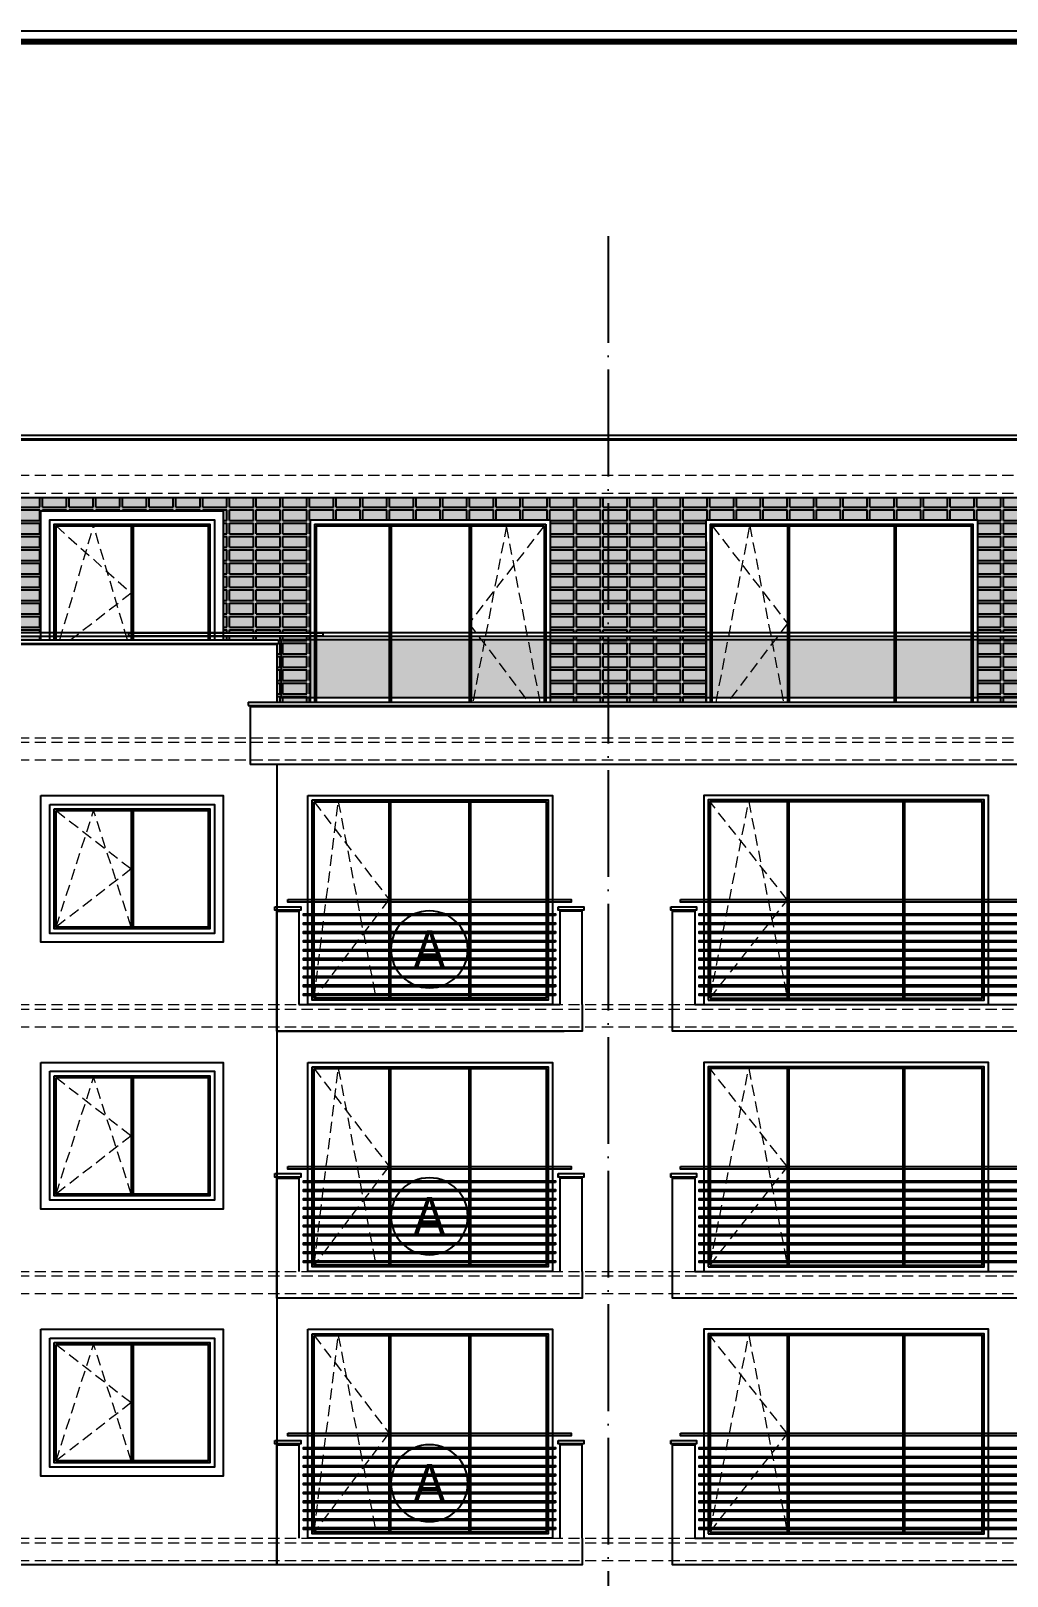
# Model space of a CAD drawing. Extents: x 9615146 to 9672346, y 4699603 to 4705703.
# Drawn here: x 9625130 to 9626227, y 4700866 to 4702603 of the extents above; entities that cross this region are included whole.
import ezdxf
from ezdxf.enums import TextEntityAlignment as Align

# ---------------------------------------------------------------- set-up
doc = ezdxf.new("R2010")
doc.units = 0
doc.header["$LTSCALE"] = 0.5
doc.header["$MEASUREMENT"] = 0
doc.linetypes.add('ACAD_ISO04W100', pattern=[30, 24, -3, 0, -3])
doc.linetypes.add('DASHED', pattern=[0.75, 0.5, -0.25])
for name, color, linetype in [('_axis', 1, 'ACAD_ISO04W100'), ('_hatch', 9, 'CONTINUOUS'), ('_hatch_construction', 252, 'CONTINUOUS'), ('_table', 3, 'CONTINUOUS'), ('_text_spesif_window', 41, 'CONTINUOUS'), ('_view', 3, 'CONTINUOUS'), ('fasadi', 147, 'CONTINUOUS')]:
    doc.layers.add(name, color=color, linetype=linetype)
doc.layers.add('_punk', color=8, linetype='DASHED', lineweight=9)
doc.styles.add('HEB1', font='', dxfattribs={"width": 0.8, "oblique": 17})
doc.styles.add('POMESHTENIA', font='arial.ttf', dxfattribs={"width": 0.9})
doc.styles.get('HEB1').set_extended_font_data('HebarU Cyr')
pattern_1 = [(0, (857.4348, 0), (1.5625, 3.125), [0, -3.125])]
pattern_2 = [(0, (3, 0), (30, 15), [27, -3]), (0, (3, 3), (30, 15), [27, -3]), (90, (3, 3), (-30, 15), [12, -3]), (90, (0, 3), (-30, 15), [12, -3])]

# ---------------------------------------------------------------- blocks, each defined once
blk = doc.blocks.new('fghfdg')
at = {"layer": '_text_spesif_window'}
blk.add_circle((0, 0), 18, dxfattribs=at)
at = {"layer": '_text_spesif_window', "style": 'HEB1', "text_generation_flag": 6, "width": 0.8}
blk.add_attdef('A', text='', height=18, rotation=180, dxfattribs=at).set_placement((0, -9.23), align=Align.CENTER)

msp = doc.modelspace()

# ---------------------------------------------------------------- hatches: boundary and pattern name
at = {"layer": '_hatch', "ltscale": 30, "true_color": 0xb97b1d}
h = msp.add_hatch(color=32, dxfattribs=at)
h.dxf.hatch_style = 1
h.paths.add_polyline_path([(9624896.22, 4702063.84), (9625026.22, 4702063.84), (9625026.22, 4701926.84), (9625088.72, 4701926.84), (9625088.72, 4702078.84), (9624836.22, 4702078.84), (9624836.22, 4701926.84), (9624896.22, 4701926.84)])
h.paths.add_polyline_path([(9625141.22, 4702063.84), (9625346.22, 4702063.84), (9625346.22, 4701926.84), (9625443.72, 4701926.84), (9625443.72, 4702053.84), (9625713.72, 4702053.84), (9625713.72, 4701926.84), (9625778.72, 4701926.84), (9625778.72, 4702078.84), (9625088.72, 4702078.84), (9625088.72, 4701926.84), (9625141.22, 4701926.84)])
h.paths.add_polyline_path([(9625778.72, 4701922.84), (9625713.72, 4701922.84), (9625713.72, 4701918.84), (9625778.72, 4701918.84)])
h.paths.add_polyline_path([(9625778.72, 4701918.84), (9625713.72, 4701918.84), (9625713.72, 4701853.84), (9625778.72, 4701853.84)])
h.paths.add_polyline_path([(9625778.72, 4701853.84), (9625713.72, 4701853.84), (9625713.72, 4701848.84), (9625778.72, 4701848.84)])
h.paths.add_polyline_path([(9625443.72, 4701922.84), (9625346.22, 4701922.84), (9625346.22, 4701918.84), (9625408.22, 4701918.84), (9625408.22, 4701914.84), (9625088.72, 4701914.84), (9625088.72, 4701913.84), (9625406.22, 4701913.84), (9625406.22, 4701848.84), (9625443.72, 4701848.84), (9625443.72, 4701853.84), (9625411.22, 4701853.84), (9625411.22, 4701918.84), (9625443.72, 4701918.84)])
h.paths.add_polyline_path([(9625443.72, 4701918.84), (9625411.22, 4701918.84), (9625411.22, 4701853.84), (9625443.72, 4701853.84)], flags=17)
h.paths.add_polyline_path([(9625088.72, 4701922.84), (9625026.22, 4701922.84), (9625026.22, 4701918.84), (9625088.72, 4701918.84)])
h.paths.add_polyline_path([(9625141.22, 4701922.84), (9625088.72, 4701922.84), (9625088.72, 4701918.84), (9625141.22, 4701918.84)])
h.paths.add_polyline_path([(9625088.72, 4701914.84), (9624839.22, 4701914.84), (9624839.22, 4701918.84), (9624896.22, 4701918.84), (9624896.22, 4701922.84), (9624836.22, 4701922.84), (9624836.22, 4701888.84), (9624841.22, 4701888.84), (9624841.22, 4701913.84), (9625088.72, 4701913.84)])
h = msp.add_hatch(color=32, dxfattribs=at)
h.dxf.hatch_style = 1
h.paths.add_polyline_path([(9625888.72, 4702053.84), (9626193.72, 4702053.84), (9626193.72, 4701926.84), (9626288.72, 4701926.84), (9626288.72, 4702078.84), (9625778.72, 4702078.84), (9625778.72, 4701926.84), (9625888.72, 4701926.84)])
h.paths.add_polyline_path([(9626383.72, 4702053.84), (9626688.72, 4702053.84), (9626688.72, 4701926.84), (9626798.72, 4701926.84), (9626798.72, 4702078.84), (9626288.72, 4702078.84), (9626288.72, 4701926.84), (9626383.72, 4701926.84)])
h.paths.add_polyline_path([(9626798.72, 4701918.84), (9626688.72, 4701918.84), (9626688.72, 4701853.84), (9626798.72, 4701853.84)])
h.paths.add_polyline_path([(9626383.72, 4701918.84), (9626288.72, 4701918.84), (9626288.72, 4701853.84), (9626383.72, 4701853.84)])
h.paths.add_polyline_path([(9626288.72, 4701918.84), (9626193.72, 4701918.84), (9626193.72, 4701853.84), (9626288.72, 4701853.84)])
h.paths.add_polyline_path([(9625888.72, 4701918.84), (9625778.72, 4701918.84), (9625778.72, 4701853.84), (9625888.72, 4701853.84)])
h.paths.add_polyline_path([(9625888.72, 4701853.84), (9625778.72, 4701853.84), (9625778.72, 4701848.84), (9625888.72, 4701848.84)])
h.paths.add_polyline_path([(9625888.72, 4701922.84), (9625778.72, 4701922.84), (9625778.72, 4701918.84), (9625888.72, 4701918.84)])
h.paths.add_polyline_path([(9626288.72, 4701922.84), (9626193.72, 4701922.84), (9626193.72, 4701918.84), (9626288.72, 4701918.84)])
h.paths.add_polyline_path([(9626288.72, 4701853.84), (9626193.72, 4701853.84), (9626193.72, 4701848.84), (9626288.72, 4701848.84)])
h.paths.add_polyline_path([(9626383.72, 4701922.84), (9626288.72, 4701922.84), (9626288.72, 4701918.84), (9626383.72, 4701918.84)])
h.paths.add_polyline_path([(9626383.72, 4701853.84), (9626288.72, 4701853.84), (9626288.72, 4701848.84), (9626383.72, 4701848.84)])
h.paths.add_polyline_path([(9626798.72, 4701922.84), (9626688.72, 4701922.84), (9626688.72, 4701918.84), (9626798.72, 4701918.84)])
h.paths.add_polyline_path([(9626798.72, 4701853.84), (9626688.72, 4701853.84), (9626688.72, 4701848.84), (9626798.72, 4701848.84)])
at = {"layer": '_hatch_construction', "ltscale": 40}
h = msp.add_hatch(dxfattribs=at)
h.set_pattern_fill('EGGCRATE', color=250, scale=30, style=0, pattern_type=2)
h.set_pattern_definition(pattern_2)
h.paths.add_polyline_path([(9624896.22, 4702063.84), (9625026.22, 4702063.84), (9625026.22, 4701926.84), (9625088.72, 4701926.84), (9625088.72, 4702078.84), (9624836.22, 4702078.84), (9624836.22, 4701926.84), (9624896.22, 4701926.84)])
h.paths.add_polyline_path([(9625141.22, 4702063.84), (9625346.22, 4702063.84), (9625346.22, 4701926.84), (9625443.72, 4701926.84), (9625443.72, 4702053.84), (9625713.72, 4702053.84), (9625713.72, 4701926.84), (9625778.72, 4701926.84), (9625778.72, 4702078.84), (9625088.72, 4702078.84), (9625088.72, 4701926.84), (9625141.22, 4701926.84)])
h.paths.add_polyline_path([(9625778.72, 4701922.84), (9625713.72, 4701922.84), (9625713.72, 4701918.84), (9625778.72, 4701918.84)])
h.paths.add_polyline_path([(9625778.72, 4701918.84), (9625713.72, 4701918.84), (9625713.72, 4701853.84), (9625778.72, 4701853.84)])
h.paths.add_polyline_path([(9625778.72, 4701853.84), (9625713.72, 4701853.84), (9625713.72, 4701848.84), (9625778.72, 4701848.84)])
h.paths.add_polyline_path([(9625443.72, 4701922.84), (9625346.22, 4701922.84), (9625346.22, 4701918.84), (9625408.22, 4701918.84), (9625408.22, 4701914.84), (9625088.72, 4701914.84), (9625088.72, 4701913.84), (9625406.22, 4701913.84), (9625406.22, 4701848.84), (9625443.72, 4701848.84), (9625443.72, 4701853.84), (9625411.22, 4701853.84), (9625411.22, 4701918.84), (9625443.72, 4701918.84)])
h.paths.add_polyline_path([(9625443.72, 4701918.84), (9625411.22, 4701918.84), (9625411.22, 4701853.84), (9625443.72, 4701853.84)], flags=17)
h.paths.add_polyline_path([(9625088.72, 4701922.84), (9625026.22, 4701922.84), (9625026.22, 4701918.84), (9625088.72, 4701918.84)])
h.paths.add_polyline_path([(9625141.22, 4701922.84), (9625088.72, 4701922.84), (9625088.72, 4701918.84), (9625141.22, 4701918.84)])
h.paths.add_polyline_path([(9625088.72, 4701914.84), (9624839.22, 4701914.84), (9624839.22, 4701918.84), (9624896.22, 4701918.84), (9624896.22, 4701922.84), (9624836.22, 4701922.84), (9624836.22, 4701888.84), (9624841.22, 4701888.84), (9624841.22, 4701913.84), (9625088.72, 4701913.84)])
h = msp.add_hatch(dxfattribs=at)
h.set_pattern_fill('EGGCRATE', color=250, scale=30, style=0, pattern_type=2)
h.set_pattern_definition(pattern_2)
h.paths.add_polyline_path([(9625888.72, 4702053.84), (9626193.72, 4702053.84), (9626193.72, 4701926.84), (9626288.72, 4701926.84), (9626288.72, 4702078.84), (9625778.72, 4702078.84), (9625778.72, 4701926.84), (9625888.72, 4701926.84)])
h.paths.add_polyline_path([(9626383.72, 4702053.84), (9626688.72, 4702053.84), (9626688.72, 4701926.84), (9626798.72, 4701926.84), (9626798.72, 4702078.84), (9626288.72, 4702078.84), (9626288.72, 4701926.84), (9626383.72, 4701926.84)])
h.paths.add_polyline_path([(9626798.72, 4701918.84), (9626688.72, 4701918.84), (9626688.72, 4701853.84), (9626798.72, 4701853.84)])
h.paths.add_polyline_path([(9626383.72, 4701918.84), (9626288.72, 4701918.84), (9626288.72, 4701853.84), (9626383.72, 4701853.84)])
h.paths.add_polyline_path([(9626288.72, 4701918.84), (9626193.72, 4701918.84), (9626193.72, 4701853.84), (9626288.72, 4701853.84)])
h.paths.add_polyline_path([(9625888.72, 4701918.84), (9625778.72, 4701918.84), (9625778.72, 4701853.84), (9625888.72, 4701853.84)])
h.paths.add_polyline_path([(9625888.72, 4701853.84), (9625778.72, 4701853.84), (9625778.72, 4701848.84), (9625888.72, 4701848.84)])
h.paths.add_polyline_path([(9625888.72, 4701922.84), (9625778.72, 4701922.84), (9625778.72, 4701918.84), (9625888.72, 4701918.84)])
h.paths.add_polyline_path([(9626288.72, 4701922.84), (9626193.72, 4701922.84), (9626193.72, 4701918.84), (9626288.72, 4701918.84)])
h.paths.add_polyline_path([(9626288.72, 4701853.84), (9626193.72, 4701853.84), (9626193.72, 4701848.84), (9626288.72, 4701848.84)])
h.paths.add_polyline_path([(9626383.72, 4701922.84), (9626288.72, 4701922.84), (9626288.72, 4701918.84), (9626383.72, 4701918.84)])
h.paths.add_polyline_path([(9626383.72, 4701853.84), (9626288.72, 4701853.84), (9626288.72, 4701848.84), (9626383.72, 4701848.84)])
h.paths.add_polyline_path([(9626798.72, 4701922.84), (9626688.72, 4701922.84), (9626688.72, 4701918.84), (9626798.72, 4701918.84)])
h.paths.add_polyline_path([(9626798.72, 4701853.84), (9626688.72, 4701853.84), (9626688.72, 4701848.84), (9626798.72, 4701848.84)])
h = msp.add_hatch(dxfattribs=at)
h.set_pattern_fill('DOTS', color=250, scale=50, style=0)
h.set_pattern_definition(pattern_1)
h.paths.add_polyline_path([(9625778.72, 4701853.84), (9625778.72, 4701918.84), (9625411.22, 4701918.84), (9625411.22, 4701853.84)])
h = msp.add_hatch(dxfattribs=at)
h.set_pattern_fill('DOTS', color=250, scale=50, style=0)
h.set_pattern_definition(pattern_1)
h.paths.add_polyline_path([(9626288.72, 4701853.84), (9626288.72, 4701918.84), (9625778.72, 4701918.84), (9625778.72, 4701853.84)])

# ---------------------------------------------------------------- linework, layer by layer
at = {"layer": '_axis', "ltscale": 10}
msp.add_line((9625778.72, 4702372.71), (9625778.72, 4699845.26), dxfattribs=at)
at = {"layer": '_hatch_construction', "color": 251, "ltscale": 40}
for p, q in [((9624789.22, 4702148.84), (9627424.22, 4702148.84)), ((9624789.22, 4702144.84), (9627424.22, 4702144.84)), ((9624791.22, 4702143.84), (9627426.22, 4702143.84)), ((9624791.22, 4702078.84), (9627426.22, 4702078.84)), ((9625242.72, 4702046.84), (9625242.72, 4701918.84)), ((9625244.72, 4702046.84), (9625244.72, 4701918.84)), ((9624839.22, 4701918.84), (9625408.22, 4701918.84)), ((9624839.22, 4701914.84), (9625408.22, 4701914.84)), ((9624841.22, 4701913.84), (9625406.22, 4701913.84)), ((9625374.22, 4701848.84), (9625374.22, 4701844.84)), ((9625374.22, 4701848.84), (9627216.22, 4701848.84)), ((9625374.22, 4701844.84), (9627216.22, 4701844.84)), ((9625376.22, 4701843.84), (9625376.22, 4701778.84)), ((9625376.22, 4701843.84), (9627216.22, 4701843.84)), ((9627216.22, 4701778.84), (9625376.22, 4701778.84)), ((9625406.22, 4701778.84), (9625406.22, 4700878.84)), ((9625532.22, 4701738.84), (9625532.22, 4701515.84)), ((9625534.22, 4701738.84), (9625534.22, 4701515.84)), ((9625622.22, 4701738.84), (9625622.22, 4701515.84)), ((9625624.22, 4701738.84), (9625624.22, 4701515.84)), ((9625242.72, 4701726.84), (9625242.72, 4701595.84)), ((9625244.72, 4701726.84), (9625244.72, 4701595.84)), ((9625980.22, 4701515.84), (9625980.22, 4701736.84)), ((9625982.22, 4701515.84), (9625982.22, 4701736.84)), ((9626110.22, 4701515.84), (9626110.22, 4701736.84)), ((9626112.22, 4701515.84), (9626112.22, 4701736.84)), ((9625722.49, 4701618.84), (9625722.49, 4701614.84)), ((9625849.22, 4701618.84), (9625849.22, 4701614.84)), ((9625431.22, 4701613.84), (9625431.22, 4701508.84)), ((9625749.49, 4701613.84), (9625724.49, 4701613.84)), ((9625724.49, 4701613.84), (9625724.49, 4701508.84)), ((9625749.49, 4701508.84), (9625749.49, 4701613.84)), ((9625406.22, 4701478.84), (9625729.49, 4701478.84)), ((9625242.72, 4701426.84), (9625242.72, 4701295.84)), ((9625244.72, 4701426.84), (9625244.72, 4701295.84)), ((9625532.22, 4701438.84), (9625532.22, 4701215.84)), ((9625534.22, 4701438.84), (9625534.22, 4701215.84)), ((9625622.22, 4701438.84), (9625622.22, 4701215.84)), ((9625624.22, 4701438.84), (9625624.22, 4701215.84)), ((9625980.22, 4701215.84), (9625980.22, 4701436.84)), ((9625982.22, 4701215.84), (9625982.22, 4701436.84)), ((9626110.22, 4701215.84), (9626110.22, 4701436.84)), ((9626112.22, 4701215.84), (9626112.22, 4701436.84)), ((9625431.22, 4701313.84), (9625431.22, 4701208.84)), ((9625722.49, 4701318.84), (9625722.49, 4701314.84)), ((9625749.49, 4701313.84), (9625724.49, 4701313.84)), ((9625724.49, 4701313.84), (9625724.49, 4701208.84)), ((9625749.49, 4701208.84), (9625749.49, 4701313.84)), ((9625849.22, 4701318.84), (9625849.22, 4701314.84)), ((9625532.22, 4701138.84), (9625532.22, 4700915.84)), ((9625534.22, 4701138.84), (9625534.22, 4700915.84)), ((9625622.22, 4701138.84), (9625622.22, 4700915.84)), ((9625624.22, 4701138.84), (9625624.22, 4700915.84)), ((9625980.22, 4700915.84), (9625980.22, 4701136.84)), ((9625982.22, 4700915.84), (9625982.22, 4701136.84)), ((9626110.22, 4700915.84), (9626110.22, 4701136.84)), ((9626112.22, 4700915.84), (9626112.22, 4701136.84)), ((9625242.72, 4701126.84), (9625242.72, 4700995.84)), ((9625244.72, 4701126.84), (9625244.72, 4700995.84)), ((9625431.22, 4701013.84), (9625431.22, 4700908.84)), ((9625722.49, 4701018.84), (9625722.49, 4701014.84)), ((9625749.49, 4701013.84), (9625724.49, 4701013.84)), ((9625724.49, 4701013.84), (9625724.49, 4700908.84)), ((9625749.49, 4700908.84), (9625749.49, 4701013.84)), ((9625849.22, 4701018.84), (9625849.22, 4701014.84)), ((9625406.22, 4700878.84), (9624841.22, 4700878.84))]:
    msp.add_line(p, q, dxfattribs=at)
at = {"layer": '_hatch_construction', "color": 250, "ltscale": 40}
for p, q in [((9625443.72, 4702053.84), (9625443.72, 4701848.84)), ((9625443.72, 4702053.84), (9625713.72, 4702053.84)), ((9625713.72, 4702053.84), (9625713.72, 4701848.84)), ((9625448.72, 4702048.84), (9625448.72, 4701848.84)), ((9625448.72, 4702048.84), (9625708.72, 4702048.84)), ((9625450.72, 4702046.84), (9625450.72, 4701848.84)), ((9625450.72, 4702046.84), (9625706.72, 4702046.84)), ((9625532.72, 4702046.84), (9625532.72, 4701848.84)), ((9625534.72, 4702046.84), (9625534.72, 4701848.84)), ((9625622.72, 4702046.84), (9625622.72, 4701848.84)), ((9625624.72, 4702046.84), (9625624.72, 4701848.84)), ((9625706.72, 4702046.84), (9625706.72, 4701848.84)), ((9625708.72, 4702048.84), (9625708.72, 4701848.84)), ((9625980.22, 4702048.84), (9625980.22, 4701848.84)), ((9625982.22, 4702048.84), (9625982.22, 4701848.84)), ((9626100.22, 4702048.84), (9626100.22, 4701848.84)), ((9626102.22, 4702048.84), (9626102.22, 4701848.84)), ((9625888.72, 4702028.84), (9625888.72, 4701848.84)), ((9625406.22, 4701913.84), (9625406.22, 4701848.84)), ((9625408.22, 4701918.84), (9625408.22, 4701914.84))]:
    msp.add_line(p, q, dxfattribs=at)
at = {"layer": '_hatch_construction', "color": 251, "ltscale": 40}
for points in [[(9625141.22, 4701918.84), (9625141.22, 4702063.84), (9625346.22, 4702063.84), (9625346.22, 4701918.84)], [(9625151.22, 4701918.84), (9625151.22, 4702053.84), (9625336.22, 4702053.84), (9625336.22, 4701918.84)], [(9625156.22, 4701918.84), (9625156.22, 4702048.84), (9625331.22, 4702048.84), (9625331.22, 4701918.84)], [(9625158.22, 4701918.84), (9625158.22, 4702046.84), (9625329.22, 4702046.84), (9625329.22, 4701918.84)], [(9625749.49, 4701508.84), (9625749.49, 4701478.84), (9625406.22, 4701478.84), (9625406.22, 4701613.84), (9625431.22, 4701613.84), (9625431.22, 4701508.84)], [(9625876.22, 4701508.84), (9626731.22, 4701508.84), (9626731.22, 4701478.84), (9625851.22, 4701478.84), (9625851.22, 4701613.84), (9625876.22, 4701613.84), (9625876.22, 4701508.84)], [(9625431.22, 4701508.84), (9625724.49, 4701508.84)], [(9625749.49, 4701208.84), (9625749.49, 4701178.84), (9625406.22, 4701178.84), (9625406.22, 4701313.84), (9625431.22, 4701313.84), (9625431.22, 4701208.84)], [(9625876.22, 4701208.84), (9626731.22, 4701208.84), (9626731.22, 4701178.84), (9625851.22, 4701178.84), (9625851.22, 4701313.84), (9625876.22, 4701313.84), (9625876.22, 4701208.84)], [(9625749.49, 4700908.84), (9625749.49, 4700878.84), (9625406.22, 4700878.84), (9625406.22, 4701013.84), (9625431.22, 4701013.84), (9625431.22, 4700908.84)], [(9625876.22, 4700908.84), (9626731.22, 4700908.84), (9626731.22, 4700878.84), (9625851.22, 4700878.84), (9625851.22, 4701013.84), (9625876.22, 4701013.84), (9625876.22, 4700908.84)]]:
    msp.add_lwpolyline(points, dxfattribs=at)
at = {"layer": '_hatch_construction', "color": 250, "ltscale": 40}
for points in [[(9625888.72, 4701848.84), (9625888.72, 4702053.84), (9626193.72, 4702053.84), (9626193.72, 4701848.84)], [(9625893.72, 4701848.84), (9625893.72, 4702048.84), (9626188.72, 4702048.84), (9626188.72, 4701848.84)], [(9625895.72, 4701848.84), (9625895.72, 4702046.84), (9626186.72, 4702046.84), (9626186.72, 4701848.84)]]:
    msp.add_lwpolyline(points, dxfattribs=at)
at = {"layer": '_hatch_construction', "color": 251, "ltscale": 40}
for points in [[(9627404.22, 4701926.84), (9624636.22, 4701926.84), (9624636.22, 4701922.84), (9627404.22, 4701922.84)], [(9625141.22, 4701743.84), (9625346.22, 4701743.84), (9625346.22, 4701578.84), (9625141.22, 4701578.84)], [(9625441.22, 4701743.84), (9625716.22, 4701743.84), (9625716.22, 4701508.84), (9625441.22, 4701508.84)], [(9625446.22, 4701738.84), (9625711.22, 4701738.84), (9625711.22, 4701513.84), (9625446.22, 4701513.84)], [(9625886.22, 4701508.84), (9626206.22, 4701508.84), (9626206.22, 4701743.84), (9625886.22, 4701743.84)], [(9625891.22, 4701513.84), (9626201.22, 4701513.84), (9626201.22, 4701738.84), (9625891.22, 4701738.84)], [(9625151.22, 4701733.84), (9625336.22, 4701733.84), (9625336.22, 4701588.84), (9625151.22, 4701588.84)], [(9625156.22, 4701728.84), (9625331.22, 4701728.84), (9625331.22, 4701593.84), (9625156.22, 4701593.84)], [(9625158.22, 4701726.84), (9625329.22, 4701726.84), (9625329.22, 4701595.84), (9625158.22, 4701595.84)], [(9625448.22, 4701736.84), (9625709.22, 4701736.84), (9625709.22, 4701515.84), (9625448.22, 4701515.84)], [(9625893.22, 4701515.84), (9626199.22, 4701515.84), (9626199.22, 4701736.84), (9625893.22, 4701736.84)], [(9625404.22, 4701618.84), (9625433.22, 4701618.84), (9625433.22, 4701614.84), (9625404.22, 4701614.84)], [(9625418.72, 4701626.84), (9625736.99, 4701626.84), (9625736.99, 4701623.84), (9625418.72, 4701623.84)], [(9625722.49, 4701618.84), (9625751.49, 4701618.84), (9625751.49, 4701614.84), (9625722.49, 4701614.84)], [(9625849.22, 4701618.84), (9625878.22, 4701618.84), (9625878.22, 4701614.84), (9625849.22, 4701614.84)], [(9625860.22, 4701626.84), (9626721.22, 4701626.84), (9626721.22, 4701623.84), (9625860.22, 4701623.84)], [(9625719.49, 4701608.84), (9625436.22, 4701608.84), (9625436.22, 4701610.84), (9625719.49, 4701610.84)], [(9625719.49, 4701598.84), (9625436.22, 4701598.84), (9625436.22, 4701600.84), (9625719.49, 4701600.84)], [(9626718.72, 4701608.84), (9625881.22, 4701608.84), (9625881.22, 4701610.84), (9626718.72, 4701610.84)], [(9626718.72, 4701598.84), (9625881.22, 4701598.84), (9625881.22, 4701600.84), (9626718.72, 4701600.84)], [(9625719.49, 4701588.84), (9625436.22, 4701588.84), (9625436.22, 4701590.84), (9625719.49, 4701590.84)], [(9626718.72, 4701588.84), (9625881.22, 4701588.84), (9625881.22, 4701590.84), (9626718.72, 4701590.84)], [(9625719.49, 4701578.84), (9625436.22, 4701578.84), (9625436.22, 4701580.84), (9625719.49, 4701580.84)], [(9625719.49, 4701568.84), (9625436.22, 4701568.84), (9625436.22, 4701570.84), (9625719.49, 4701570.84)], [(9626718.72, 4701578.84), (9625881.22, 4701578.84), (9625881.22, 4701580.84), (9626718.72, 4701580.84)], [(9626718.72, 4701568.84), (9625881.22, 4701568.84), (9625881.22, 4701570.84), (9626718.72, 4701570.84)], [(9625719.49, 4701558.84), (9625436.22, 4701558.84), (9625436.22, 4701560.84), (9625719.49, 4701560.84)], [(9625719.49, 4701548.84), (9625436.22, 4701548.84), (9625436.22, 4701550.84), (9625719.49, 4701550.84)], [(9626718.72, 4701558.84), (9625881.22, 4701558.84), (9625881.22, 4701560.84), (9626718.72, 4701560.84)], [(9626718.72, 4701548.84), (9625881.22, 4701548.84), (9625881.22, 4701550.84), (9626718.72, 4701550.84)], [(9625719.49, 4701538.84), (9625436.22, 4701538.84), (9625436.22, 4701540.84), (9625719.49, 4701540.84)], [(9625719.49, 4701528.84), (9625436.22, 4701528.84), (9625436.22, 4701530.84), (9625719.49, 4701530.84)], [(9626718.72, 4701538.84), (9625881.22, 4701538.84), (9625881.22, 4701540.84), (9626718.72, 4701540.84)], [(9626718.72, 4701528.84), (9625881.22, 4701528.84), (9625881.22, 4701530.84), (9626718.72, 4701530.84)], [(9625719.49, 4701518.84), (9625436.22, 4701518.84), (9625436.22, 4701520.84), (9625719.49, 4701520.84)], [(9626718.72, 4701518.84), (9625881.22, 4701518.84), (9625881.22, 4701520.84), (9626718.72, 4701520.84)], [(9625141.22, 4701443.84), (9625346.22, 4701443.84), (9625346.22, 4701278.84), (9625141.22, 4701278.84)], [(9625441.22, 4701443.84), (9625716.22, 4701443.84), (9625716.22, 4701208.84), (9625441.22, 4701208.84)], [(9625886.22, 4701208.84), (9626206.22, 4701208.84), (9626206.22, 4701443.84), (9625886.22, 4701443.84)], [(9625151.22, 4701433.84), (9625336.22, 4701433.84), (9625336.22, 4701288.84), (9625151.22, 4701288.84)], [(9625156.22, 4701428.84), (9625331.22, 4701428.84), (9625331.22, 4701293.84), (9625156.22, 4701293.84)], [(9625158.22, 4701426.84), (9625329.22, 4701426.84), (9625329.22, 4701295.84), (9625158.22, 4701295.84)], [(9625446.22, 4701438.84), (9625711.22, 4701438.84), (9625711.22, 4701213.84), (9625446.22, 4701213.84)], [(9625448.22, 4701436.84), (9625709.22, 4701436.84), (9625709.22, 4701215.84), (9625448.22, 4701215.84)], [(9625891.22, 4701213.84), (9626201.22, 4701213.84), (9626201.22, 4701438.84), (9625891.22, 4701438.84)], [(9625893.22, 4701215.84), (9626199.22, 4701215.84), (9626199.22, 4701436.84), (9625893.22, 4701436.84)], [(9625418.72, 4701326.84), (9625736.99, 4701326.84), (9625736.99, 4701323.84), (9625418.72, 4701323.84)], [(9625860.22, 4701326.84), (9626721.22, 4701326.84), (9626721.22, 4701323.84), (9625860.22, 4701323.84)], [(9625404.22, 4701318.84), (9625433.22, 4701318.84), (9625433.22, 4701314.84), (9625404.22, 4701314.84)], [(9625719.49, 4701308.84), (9625436.22, 4701308.84), (9625436.22, 4701310.84), (9625719.49, 4701310.84)], [(9625722.49, 4701318.84), (9625751.49, 4701318.84), (9625751.49, 4701314.84), (9625722.49, 4701314.84)], [(9625849.22, 4701318.84), (9625878.22, 4701318.84), (9625878.22, 4701314.84), (9625849.22, 4701314.84)], [(9626718.72, 4701308.84), (9625881.22, 4701308.84), (9625881.22, 4701310.84), (9626718.72, 4701310.84)], [(9625719.49, 4701298.84), (9625436.22, 4701298.84), (9625436.22, 4701300.84), (9625719.49, 4701300.84)], [(9625719.49, 4701288.84), (9625436.22, 4701288.84), (9625436.22, 4701290.84), (9625719.49, 4701290.84)], [(9626718.72, 4701298.84), (9625881.22, 4701298.84), (9625881.22, 4701300.84), (9626718.72, 4701300.84)], [(9626718.72, 4701288.84), (9625881.22, 4701288.84), (9625881.22, 4701290.84), (9626718.72, 4701290.84)], [(9625719.49, 4701278.84), (9625436.22, 4701278.84), (9625436.22, 4701280.84), (9625719.49, 4701280.84)], [(9625719.49, 4701268.84), (9625436.22, 4701268.84), (9625436.22, 4701270.84), (9625719.49, 4701270.84)], [(9626718.72, 4701278.84), (9625881.22, 4701278.84), (9625881.22, 4701280.84), (9626718.72, 4701280.84)], [(9626718.72, 4701268.84), (9625881.22, 4701268.84), (9625881.22, 4701270.84), (9626718.72, 4701270.84)], [(9625719.49, 4701258.84), (9625436.22, 4701258.84), (9625436.22, 4701260.84), (9625719.49, 4701260.84)], [(9626718.72, 4701258.84), (9625881.22, 4701258.84), (9625881.22, 4701260.84), (9626718.72, 4701260.84)], [(9625719.49, 4701248.84), (9625436.22, 4701248.84), (9625436.22, 4701250.84), (9625719.49, 4701250.84)], [(9625719.49, 4701238.84), (9625436.22, 4701238.84), (9625436.22, 4701240.84), (9625719.49, 4701240.84)], [(9626718.72, 4701248.84), (9625881.22, 4701248.84), (9625881.22, 4701250.84), (9626718.72, 4701250.84)], [(9626718.72, 4701238.84), (9625881.22, 4701238.84), (9625881.22, 4701240.84), (9626718.72, 4701240.84)], [(9625719.49, 4701228.84), (9625436.22, 4701228.84), (9625436.22, 4701230.84), (9625719.49, 4701230.84)], [(9625719.49, 4701218.84), (9625436.22, 4701218.84), (9625436.22, 4701220.84), (9625719.49, 4701220.84)], [(9626718.72, 4701228.84), (9625881.22, 4701228.84), (9625881.22, 4701230.84), (9626718.72, 4701230.84)], [(9626718.72, 4701218.84), (9625881.22, 4701218.84), (9625881.22, 4701220.84), (9626718.72, 4701220.84)], [(9625141.22, 4701143.84), (9625346.22, 4701143.84), (9625346.22, 4700978.84), (9625141.22, 4700978.84)], [(9625151.22, 4701133.84), (9625336.22, 4701133.84), (9625336.22, 4700988.84), (9625151.22, 4700988.84)], [(9625441.22, 4701143.84), (9625716.22, 4701143.84), (9625716.22, 4700908.84), (9625441.22, 4700908.84)], [(9625446.22, 4701138.84), (9625711.22, 4701138.84), (9625711.22, 4700913.84), (9625446.22, 4700913.84)], [(9625448.22, 4701136.84), (9625709.22, 4701136.84), (9625709.22, 4700915.84), (9625448.22, 4700915.84)], [(9625886.22, 4700908.84), (9626206.22, 4700908.84), (9626206.22, 4701143.84), (9625886.22, 4701143.84)], [(9625891.22, 4700913.84), (9626201.22, 4700913.84), (9626201.22, 4701138.84), (9625891.22, 4701138.84)], [(9625893.22, 4700915.84), (9626199.22, 4700915.84), (9626199.22, 4701136.84), (9625893.22, 4701136.84)], [(9625156.22, 4701128.84), (9625331.22, 4701128.84), (9625331.22, 4700993.84), (9625156.22, 4700993.84)], [(9625158.22, 4701126.84), (9625329.22, 4701126.84), (9625329.22, 4700995.84), (9625158.22, 4700995.84)], [(9625418.72, 4701026.84), (9625736.99, 4701026.84), (9625736.99, 4701023.84), (9625418.72, 4701023.84)], [(9625860.22, 4701026.84), (9626721.22, 4701026.84), (9626721.22, 4701023.84), (9625860.22, 4701023.84)], [(9625404.22, 4701018.84), (9625433.22, 4701018.84), (9625433.22, 4701014.84), (9625404.22, 4701014.84)], [(9625719.49, 4701008.84), (9625436.22, 4701008.84), (9625436.22, 4701010.84), (9625719.49, 4701010.84)], [(9625722.49, 4701018.84), (9625751.49, 4701018.84), (9625751.49, 4701014.84), (9625722.49, 4701014.84)], [(9625849.22, 4701018.84), (9625878.22, 4701018.84), (9625878.22, 4701014.84), (9625849.22, 4701014.84)], [(9626718.72, 4701008.84), (9625881.22, 4701008.84), (9625881.22, 4701010.84), (9626718.72, 4701010.84)], [(9625719.49, 4700998.84), (9625436.22, 4700998.84), (9625436.22, 4701000.84), (9625719.49, 4701000.84)], [(9626718.72, 4700998.84), (9625881.22, 4700998.84), (9625881.22, 4701000.84), (9626718.72, 4701000.84)], [(9625719.49, 4700988.84), (9625436.22, 4700988.84), (9625436.22, 4700990.84), (9625719.49, 4700990.84)], [(9625719.49, 4700978.84), (9625436.22, 4700978.84), (9625436.22, 4700980.84), (9625719.49, 4700980.84)], [(9626718.72, 4700988.84), (9625881.22, 4700988.84), (9625881.22, 4700990.84), (9626718.72, 4700990.84)], [(9626718.72, 4700978.84), (9625881.22, 4700978.84), (9625881.22, 4700980.84), (9626718.72, 4700980.84)], [(9625719.49, 4700968.84), (9625436.22, 4700968.84), (9625436.22, 4700970.84), (9625719.49, 4700970.84)], [(9625719.49, 4700958.84), (9625436.22, 4700958.84), (9625436.22, 4700960.84), (9625719.49, 4700960.84)], [(9626718.72, 4700968.84), (9625881.22, 4700968.84), (9625881.22, 4700970.84), (9626718.72, 4700970.84)], [(9626718.72, 4700958.84), (9625881.22, 4700958.84), (9625881.22, 4700960.84), (9626718.72, 4700960.84)], [(9625719.49, 4700948.84), (9625436.22, 4700948.84), (9625436.22, 4700950.84), (9625719.49, 4700950.84)], [(9625719.49, 4700938.84), (9625436.22, 4700938.84), (9625436.22, 4700940.84), (9625719.49, 4700940.84)], [(9626718.72, 4700948.84), (9625881.22, 4700948.84), (9625881.22, 4700950.84), (9626718.72, 4700950.84)], [(9626718.72, 4700938.84), (9625881.22, 4700938.84), (9625881.22, 4700940.84), (9626718.72, 4700940.84)], [(9625719.49, 4700928.84), (9625436.22, 4700928.84), (9625436.22, 4700930.84), (9625719.49, 4700930.84)], [(9626718.72, 4700928.84), (9625881.22, 4700928.84), (9625881.22, 4700930.84), (9626718.72, 4700930.84)], [(9625719.49, 4700918.84), (9625436.22, 4700918.84), (9625436.22, 4700920.84), (9625719.49, 4700920.84)], [(9626718.72, 4700918.84), (9625881.22, 4700918.84), (9625881.22, 4700920.84), (9626718.72, 4700920.84)]]:
    msp.add_lwpolyline(points, close=True, dxfattribs=at)
at = {"layer": '_hatch_construction', "color": 250, "ltscale": 40}
msp.add_lwpolyline([(9627401.22, 4701918.84), (9625411.22, 4701918.84), (9625411.22, 4701918.84), (9625411.22, 4701918.84), (9625411.22, 4701853.84), (9627401.22, 4701853.84)], close=True, dxfattribs=at)
at = {"layer": '_punk', "ltscale": 50}
for p, q in [((9624477.95, 4702103.84), (9629567.91, 4702103.84)), ((9624477.95, 4702083.84), (9629567.91, 4702083.84)), ((9625158.22, 4702046.84), (9625242.72, 4701971.34)), ((9625162.41, 4701918.84), (9625200.47, 4702046.84)), ((9625238.53, 4701918.84), (9625200.47, 4702046.84)), ((9625706.72, 4702046.84), (9625622.22, 4701937.34)), ((9625664.47, 4702046.84), (9625626.62, 4701848.84)), ((9625702.32, 4701848.84), (9625664.47, 4702046.84)), ((9625895.72, 4702046.84), (9625980.22, 4701937.34)), ((9625900.12, 4701848.84), (9625937.97, 4702046.84)), ((9625937.97, 4702046.84), (9625975.82, 4701848.84)), ((9625242.72, 4701971.34), (9625174.99, 4701918.84)), ((9625622.22, 4701937.34), (9625689.29, 4701848.84)), ((9625980.22, 4701937.34), (9625913.15, 4701848.84)), ((9624477.95, 4701808.84), (9629567.91, 4701808.84)), ((9624477.95, 4701803.84), (9629567.91, 4701803.84)), ((9624477.95, 4701783.84), (9629567.91, 4701783.84)), ((9625158.22, 4701726.84), (9625242.72, 4701661.34)), ((9625158.22, 4701595.84), (9625200.47, 4701726.84)), ((9625242.72, 4701595.84), (9625200.47, 4701726.84)), ((9625448.22, 4701736.84), (9625532.22, 4701627.34)), ((9625448.22, 4701515.84), (9625475.47, 4701736.84)), ((9625475.47, 4701736.84), (9625517.72, 4701515.84)), ((9625893.22, 4701515.84), (9625936.72, 4701736.84)), ((9625936.72, 4701736.84), (9625980.22, 4701515.84)), ((9625242.72, 4701661.34), (9625158.22, 4701595.84)), ((9625532.22, 4701626.84), (9625448.22, 4701515.84)), ((9624477.95, 4701508.84), (9629567.91, 4701508.84)), ((9624477.95, 4701503.84), (9629567.91, 4701503.84)), ((9624477.95, 4701483.84), (9629567.91, 4701483.84)), ((9625158.22, 4701426.84), (9625242.72, 4701361.34)), ((9625158.22, 4701295.84), (9625200.47, 4701426.84)), ((9625242.72, 4701295.84), (9625200.47, 4701426.84)), ((9625448.22, 4701436.84), (9625532.22, 4701327.34)), ((9625448.22, 4701215.84), (9625475.47, 4701436.84)), ((9625475.47, 4701436.84), (9625517.72, 4701215.84)), ((9625893.22, 4701215.84), (9625936.72, 4701436.84)), ((9625936.72, 4701436.84), (9625980.22, 4701215.84)), ((9625242.72, 4701361.34), (9625158.22, 4701295.84)), ((9625532.22, 4701326.84), (9625448.22, 4701215.84)), ((9624477.95, 4701208.84), (9629567.91, 4701208.84)), ((9624477.95, 4701203.84), (9629567.91, 4701203.84)), ((9624477.95, 4701183.84), (9629567.91, 4701183.84)), ((9625448.22, 4701136.84), (9625532.22, 4701027.34)), ((9625448.22, 4700915.84), (9625475.47, 4701136.84)), ((9625475.47, 4701136.84), (9625517.72, 4700915.84)), ((9625893.22, 4700915.84), (9625936.72, 4701136.84)), ((9625936.72, 4701136.84), (9625980.22, 4700915.84)), ((9625158.22, 4701126.84), (9625242.72, 4701061.34)), ((9625158.22, 4700995.84), (9625200.47, 4701126.84)), ((9625242.72, 4700995.84), (9625200.47, 4701126.84)), ((9625242.72, 4701061.34), (9625158.22, 4700995.84)), ((9625532.22, 4701026.84), (9625448.22, 4700915.84)), ((9624477.95, 4700908.84), (9629567.91, 4700908.84)), ((9624477.95, 4700903.84), (9629567.91, 4700903.84)), ((9624477.95, 4700883.84), (9629567.91, 4700883.84))]:
    msp.add_line(p, q, dxfattribs=at)
for points in [[(9625893.22, 4701515.84), (9625980.22, 4701626.34), (9625893.22, 4701736.84)], [(9625893.22, 4701215.84), (9625980.22, 4701326.34), (9625893.22, 4701436.84)], [(9625893.22, 4700915.84), (9625980.22, 4701026.34), (9625893.22, 4701136.84)]]:
    msp.add_lwpolyline(points, dxfattribs=at)
at = {"layer": '_table', "ltscale": 10}
msp.add_lwpolyline([(9623546.03, 4702603.38), (9631346.03, 4702603.38), (9631346.03, 4699603.38), (9623546.03, 4699603.38)], close=True, dxfattribs=at)
msp.add_lwpolyline([(9623697.71, 4702591.38, 6.84, 6.84, 0), (9631334.03, 4702591.38, 6.84, 6.84, 0), (9631334.03, 4699615.38, 6.84, 6.84, 0), (9623697.71, 4699615.38, 6.84, 6.84, 0)], format="xyseb", close=True, dxfattribs=at)
at = {"layer": 'fasadi', "elevation": 0}
msp.add_lwpolyline([(9625240.14, 4701926.84), (9625458.09, 4701926.84), (9625458.09, 4701922.84), (9625240.14, 4701922.84)], close=True, dxfattribs=at)

# ---------------------------------------------------------------- block references
at = {"layer": '_view'}
ref = msp.add_blockref('fghfdg', (9625577.85, 4701570.84), dxfattribs=dict(at, xscale=-2.399999998509884, yscale=2.400000000372529, zscale=2.4, rotation=180))
ref.add_attrib('A', 'A', dxfattribs={"layer": '_text_spesif_window', "height": 43.2, "rotation": 0, "style": 'POMESHTENIA', "width": 0.9}).set_placement((9625577.85, 4701570.84), align=Align.MIDDLE)
ref = msp.add_blockref('fghfdg', (9625577.85, 4701270.84), dxfattribs=dict(at, xscale=-2.399999998509884, yscale=2.400000000372529, zscale=2.4, rotation=180))
ref.add_attrib('A', 'A', dxfattribs={"layer": '_text_spesif_window', "height": 43.2, "rotation": 0, "style": 'POMESHTENIA', "width": 0.9}).set_placement((9625577.85, 4701270.84), align=Align.MIDDLE)
ref = msp.add_blockref('fghfdg', (9625577.85, 4700970.84), dxfattribs=dict(at, xscale=-2.399999998509884, yscale=2.400000000372529, zscale=2.4, rotation=180))
ref.add_attrib('A', 'A', dxfattribs={"layer": '_text_spesif_window', "height": 43.2, "rotation": 0, "style": 'POMESHTENIA', "width": 0.9}).set_placement((9625577.85, 4700970.84), align=Align.MIDDLE)

doc.saveas('drawing.dxf')
